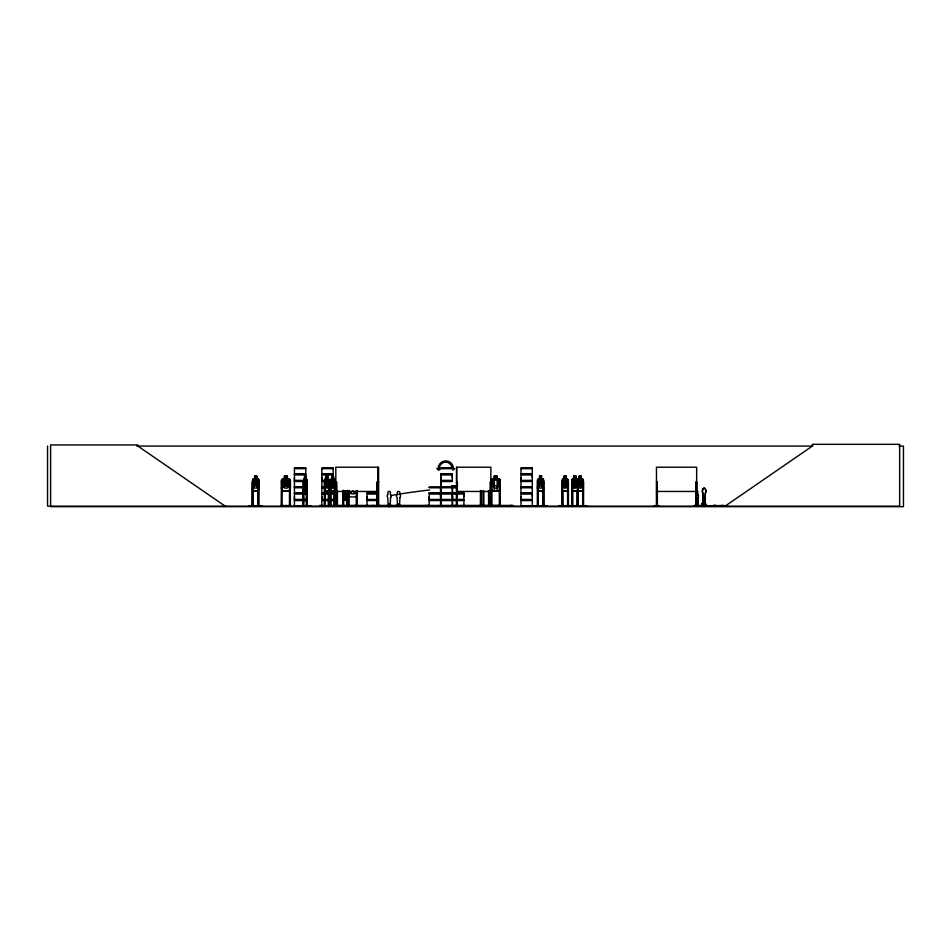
<?xml version="1.0" encoding="UTF-8"?>
<svg xmlns="http://www.w3.org/2000/svg" width="951" height="951" viewBox="0 0 951 951"><rect width="100%" height="100%" fill="white"/><g stroke="black" fill="none" stroke-linecap="round" stroke-linejoin="round"><path stroke-width="1.43" d="M305.77 499.441L294.43 499.441L294.441 496.66M304.106 480.374L294.43 480.374L294.441 477.592M333.183 499.441L321.854 499.441L321.866 496.66M326.05 480.374L321.854 480.374L321.866 477.592M376.739 499.441L367.062 499.441L367.074 496.66M429.222 499.441L429.222 496.66M440.539 496.66L440.539 493.866L429.21 493.866L429.21 499.441L440.551 499.441L440.551 493.866M440.967 499.441L440.967 493.866M440.967 480.374L440.967 474.811M452.272 496.66L452.272 493.866L440.955 493.866L440.955 499.441L452.284 499.441L452.284 493.866M452.272 477.592L452.272 474.811L440.955 474.811L440.955 480.374L452.284 480.374L452.284 474.811M452.569 499.441L452.569 493.866L463.91 493.866L463.898 499.441L452.569 499.441L452.581 496.66M463.898 496.66L463.898 493.866M520.97 499.441L520.97 493.866L532.31 493.866L532.298 499.441L520.97 499.441L520.982 496.66M520.97 480.374L520.97 474.811L532.31 474.811L532.298 480.374L520.97 480.374L520.982 477.592M532.298 496.66L532.298 493.866M532.298 477.592L532.298 474.811M452.272 506.158L452.272 500.559L440.955 500.559L440.8 506.17L463.91 505.944L463.91 500.559L452.569 500.559L452.569 505.932M452.26 505.718L461.354 506.051M449.978 506.158L440.8 505.67L463.898 505.777M697.772 505.243L698.01 497.456A2.021 1.153 -90 0 0 697.772 494.282L697.487 491.215M697.772 494.282L697.879 494.282A2.021 1.153 -90 0 1 698.117 497.456L697.879 505.243L696.619 505.243M704.893 505.005L705.25 493.331A3.031 1.724 -90 0 0 705.25 489.04A3.031 1.724 -90 0 0 702.825 489.04A3.031 1.724 -90 0 0 702.825 493.331L703.336 505.005L702.979 493.331A3.031 1.724 -90 0 1 702.979 489.04A3.031 1.724 -90 0 1 705.404 489.04A3.031 1.724 -90 0 1 705.404 493.331L705.06 505.005M494.342 506.098L478.829 505.682L499.168 505.54M702.967 503.602L703.954 503.317L702.694 503.697L702.623 503.008L703.99 503.507L703.146 503.055M696.75 491.833L697.012 491.215M696.049 503.911L697.19 504.196M696.703 504.078L696.726 504.149M696.75 504.268L696.453 504.327M702.967 503.697C703.039 503.008 702.73 502.984 702.908 503.685M703.478 503.329L703.847 502.96M294.311 486.995L304.118 487.102M294.394 506.158L294.441 500.559L305.77 500.559M321.735 486.995L324.695 487.15M376.739 500.559L367.062 500.559L367.038 506.158M429.127 506.098L429.222 500.559M440.836 486.995L452.296 487.102M306.65 491.085L307.209 480.1L305.818 479.066M307.209 488.113L306.781 491.085L303.702 491.085M346.259 497.349L346.984 496.351L345.998 492.963L346.616 490.787M328.594 491.085L329.201 488.125M334.348 491.085L334.942 488.125L334.431 491.085L330.841 491.085L330.377 488.125L330.924 491.085M298.959 506.098L311.072 505.718L294.346 505.968M307.161 480.112L306.721 479.066L303.726 479.161M697.154 504.268L696.156 504.339M320.463 506.051L338.829 505.67L320.428 506.11M334.063 506.098L334.122 490.49M338.901 506.158L356.245 505.54M339.031 505.718L351.513 505.718M703.752 503.638L704.025 503.507M538.147 479.161L537.446 488.125L538.088 491.085L542.962 491.085L543.532 480.16L542.843 479.161M542.962 491.085L543.603 488.125M567.497 491.085L568.27 488.125M577.305 491.085L578.089 488.125L577.376 491.085L572.431 491.085L571.86 488.125M582.606 491.085L583.391 488.125L582.678 491.085L577.732 491.085M258.149 491.085L258.945 480.112L258.125 479.066M534.141 506.098L547.098 505.718L534.105 506.11M534.153 505.718L547.098 505.718M558.736 506.098L586.815 506.098M568.294 506.11L568.199 480.112L567.474 479.066L566.13 479.066L566.202 476.082L564.05 476.082L563.087 485.723L564.121 488.113L566.059 488.113L567.093 485.723L566.13 476.082M255.332 506.098L249.031 505.682L261.965 505.718L255.7 506.11M281.175 506.11L281.448 480.124L282.399 479.066L284.432 479.066L284.432 476.082L287.416 476.082L287.416 479.066L289.342 479.066L290.4 480.112L290.4 488.125L289.306 490.989L282.447 490.989M290.4 488.125L289.377 491.085L282.376 491.085L281.448 488.125M357.255 493.926L356.233 496.897L349.231 496.897L348.316 493.926M500.083 488.113L499.085 490.989L492.226 490.989M499.156 491.085L500.238 488.113M653.836 506.098L658.995 505.682M334.229 506.11L334.348 505.29M337.629 506.11L337.534 505.29M338.77 505.706L320.463 505.718M303.821 479.066L303.405 506.17M366.955 506.027L381.078 506.11M429.103 506.027L440.563 505.932L440.551 500.559L429.21 500.559M347.697 506.11L347.686 505.29M348.078 506.098L348.161 505.29M480.303 506.098L480.362 505.29M490.55 506.158L490.514 481.943M696.703 491.584L697.452 491.12M347.281 497.349L347.721 496.351M347.305 497.444L347.804 496.351M350.265 492.618L351.181 492.891L352.274 490.954M324.564 506.17L325.194 479.066M324.778 480.172L325.218 479.161M330.472 488.125L330.472 480.124L331.958 479.066M695.312 506.134L695.454 504.838L698.545 504.838L698.545 505.896M695.645 506.134L696.798 505.29L696.382 497.456A2.021 1.153 -90 0 1 696.619 494.282L696.726 494.282A2.021 1.153 -90 0 0 696.489 497.456L696.489 497.456M696.857 506.015L696.584 503.911M696.821 506.015L696.905 505.29M697.035 506.134L697.178 504.838M699.449 506.098L694.254 505.67L724.484 506.122L701.446 505.956M704.025 504.196L703.538 505.956M721.678 505.456L721.547 506.158M722.201 505.456L721.678 505.777M724.091 506.158L724.258 505.456L712.311 505.777M537.577 505.29L537.446 506.17L537.374 480.124L538.111 479.066L539.526 479.066M562.707 479.066L561.982 488.125L562.695 491.085M571.694 505.718L571.789 480.124L572.526 479.066M577.828 479.066L577.162 480.172L577.756 479.066L579.242 479.066M355.662 491.524L354.176 493.914L351.394 493.914L349.897 491.524M304.7 479.161L304.07 485.723L304.7 488.113L305.865 488.113L306.495 480.16L305.818 476.082M253.192 479.066L252.443 480.124L252.407 506.17M333.397 476.178L331.923 476.178L331.257 480.16L332.006 488.113L333.397 488.113L334.146 485.723L334.146 480.16L333.444 476.082L331.875 476.082M387.889 505.694C386.593 504.505 388.46 507.798 390.849 506.158M387.497 506.158L388.483 506.146L387.651 505.908M396.971 506.027L397.78 506.17M399.789 505.694C400.894 503.804 398.517 506.907 399.86 506.158M578.196 480.16L579.23 479.161L579.242 476.082L581.311 476.082L581.239 479.161M256.734 476.178L254.666 476.178L254.725 479.161L253.655 480.16L253.655 485.723L254.725 488.113L256.734 488.113L257.804 485.723L257.804 480.16L256.734 479.161L256.734 476.082L254.595 476.082M452.735 470.281L454.685 468.522L453.425 468.522A7.632 7.632 0 0 0 445.793 460.878A7.632 7.632 0 0 0 438.149 468.522L436.889 468.522L438.72 470.281L440.563 468.522L439.291 468.522A6.372 6.372 0 0 1 445.662 462.15A6.372 6.372 0 0 1 452.034 468.522M328.297 506.11L328.38 490.49M346.877 506.11L346.984 490.787M520.934 486.876L532.322 487.102M520.97 505.932L520.97 500.559L532.31 500.559L532.31 505.932L520.934 506.158M346.913 496.363L345.712 493.628L344.464 496.363L345.391 492.939L344.773 490.787M725.066 506.17L812.368 446.09L812.368 444.319L899.658 444.319L899.658 506.17L47.55 506.17L47.55 446.09M494.318 479.161L492.832 480.16L492.832 485.723L494.318 488.113L497.1 488.113L498.597 485.723L498.597 480.16L497.1 479.161M390.338 506.146L390.683 504.85L390.445 505.694M396.84 506.158L396.995 504.85L397.233 505.694M397.197 506.17L400.026 506.015M697.047 491.12L697.796 491.584M136.801 446.09L812.82 446.09M898.992 446.09L903.45 446.09L903.45 506.681L50.617 506.681L50.617 444.949L137.919 444.949L137.919 446.09L225.209 506.17M456.432 506.17L456.587 467.214L490.871 467.214L490.728 506.17M294.418 468.094L305.77 468.094M321.842 468.094L333.195 468.094M440.943 468.094L452.296 468.094M520.958 468.094L532.322 468.094M440.943 468.308L452.296 468.32M294.441 468.653L305.758 468.653M321.866 468.653L333.171 468.653M440.967 468.653L452.272 468.653M520.982 468.653L532.298 468.653M440.955 473.693L452.284 473.693M294.346 474.074L305.842 474.074M321.771 474.074L333.266 474.074M440.872 474.074L452.367 474.074M520.886 474.074L532.382 474.074M294.346 474.418L305.842 474.418M321.771 474.418L333.266 474.418M440.872 474.418L452.367 474.418M520.886 474.418L532.382 474.418M305.77 474.811L294.43 474.811L294.43 480.374M333.183 474.811L321.854 474.811L321.854 480.374M304.7 491.085L304.653 476.082L305.913 476.082L305.913 491.085M326.264 476.178L325.515 485.723L326.264 488.113L327.655 488.113L328.404 485.723L327.703 476.082L326.134 476.082L326.181 479.161M539.455 476.082L541.606 476.082L541.535 479.161L542.498 480.16L542.498 485.723L541.464 488.113L539.526 488.113L538.492 485.723L538.492 480.16L539.526 479.161L539.526 476.082M572.454 479.066L573.94 479.066L573.869 476.082L576.009 476.082L575.949 479.161M304.605 476.178L305.865 476.178M326.181 476.178L327.655 476.178M497.1 476.178L494.318 476.178L494.318 491.085M539.526 476.178L541.535 476.178M564.121 476.178L566.13 476.178M573.94 476.178L575.949 476.178M579.23 476.178L581.239 476.178M305.663 476.677L304.902 476.677L304.902 477.675L305.663 477.675M253.132 479.066L254.654 479.066M256.734 479.066L258.196 479.066M303.714 479.066L304.724 479.066M325.111 479.066L326.217 479.066M327.62 479.066L328.666 479.066M333.361 479.066L334.419 479.066M494.318 479.066L492.19 479.066L491.239 480.124L491.12 506.17L490.93 505.29M541.535 479.066L542.95 479.066M564.121 479.066L562.635 479.066L561.982 480.124L562.005 506.17L561.946 505.29L562.873 505.29M575.937 479.066L577.352 479.066L578.089 480.112L578.089 506.17L578.018 480.112L577.281 479.066M581.239 479.066L582.654 479.066L583.391 480.112L583.225 506.17L583.106 505.29M325.135 479.161L328.654 479.161M330.877 479.161L334.395 479.161L334.942 480.112L334.8 506.17M492.226 479.161L499.18 479.054L497.254 479.185M538.076 479.161L542.914 479.161M562.671 479.161L567.509 479.161L568.139 480.16L568.139 488.113M572.478 479.161L577.328 479.161M577.78 479.161L582.63 479.161M252.586 488.113L253.228 479.161L258.161 479.161L258.945 480.112M324.636 480.124L324.79 506.17M330.472 480.124L330.354 506.17M543.603 480.112L543.675 506.17M571.789 480.124L571.991 506.122M583.32 480.112L582.583 479.066M304.7 480.16L305.865 480.16M494.318 480.16L497.1 480.16M328.987 480.374L331.53 480.374M294.346 480.766L304.165 480.766M321.771 480.766L324.648 480.766M329.01 480.766L330.389 480.766M440.872 480.766L452.367 480.766M520.886 480.766L532.382 480.766M294.346 481.111L304.165 481.111M321.771 481.111L324.648 481.111M329.01 481.111L330.389 481.111M440.872 481.111L452.367 481.111M520.886 481.111L532.382 481.111M304.106 481.503L294.43 481.503L294.43 486.864L304.118 486.864M324.695 481.503L321.854 481.503L321.854 486.864L324.683 486.876M328.987 481.503L330.354 481.503M452.284 481.503L440.955 481.503L440.955 486.864L452.296 486.864L440.967 486.722L440.967 481.503M258.815 481.943L257.994 481.943L257.935 506.17M281.401 481.943L282.221 481.943L282.126 506.17M290.293 481.943L289.473 481.943L289.473 506.17M328.38 481.943L329.058 481.943M334.122 481.943L334.8 481.943M335.786 481.943L336.654 481.943L336.583 506.17L336.499 481.943M378.724 481.943L377.06 481.943L377.131 506.17M456.587 481.943L457.395 481.943L457.229 506.17M500.083 481.943L499.263 481.943L499.358 506.17M537.41 481.943L538.207 481.943M562.017 481.943L562.814 481.943M571.824 481.943L572.621 481.943M578.244 481.943L577.447 481.943L577.388 506.17M656.463 481.943L657.319 481.943L657.391 506.17M304.7 485.723L305.865 485.723M451.891 485.795L457.312 485.795M494.318 485.723L497.1 485.723M451.975 485.89L457.265 485.89M451.891 486.615L457.312 486.615M294.441 486.722L304.094 486.722M321.866 486.722L324.707 486.722M328.975 486.722L330.342 486.722L328.987 486.876M520.982 486.722L532.298 486.722L532.31 481.503L520.97 481.503L520.97 486.864L532.322 486.876M328.975 487.102L330.354 487.162M429.198 487.162L440.563 487.162M452.557 487.162L456.777 487.15M304.118 487.352L294.418 487.364L294.441 492.749L305.77 492.749M324.683 487.352L321.842 487.352L321.866 492.749L333.183 492.749M328.987 487.352L330.354 487.387M429.198 487.352L440.563 487.387L440.539 492.749L429.21 492.749M457.146 487.376L452.557 487.387L452.581 492.749L463.91 492.749M294.441 487.708L304.094 487.708M321.866 487.708L324.707 487.708M328.975 487.708L330.342 487.708M429.222 487.708L440.539 487.708M452.272 487.708L440.967 487.708L440.967 492.749M452.581 487.708L456.777 487.708M520.982 487.708L532.298 487.708M258.886 488.125L258.208 491.085L253.109 491.085L252.443 488.125L253.18 491.085M324.636 488.125L325.183 491.085L328.689 491.085M253.156 490.989L258.161 490.989M303.726 490.989L306.709 490.989M325.135 490.989L328.654 490.989M330.877 490.989L334.395 490.989M538.076 490.989L542.914 490.989M567.509 490.989L562.671 490.989L562.124 488.113M572.478 490.989L577.328 490.989M577.78 490.989L582.63 490.989M499.216 491.085L492.154 491.085L491.239 488.125M562.623 491.085L567.569 491.085M335.786 491.453L378.569 491.453M456.587 491.453L490.871 491.453M656.463 491.453L696.655 491.453M367.062 492.749L376.739 492.749M294.346 493.141L305.842 493.141M321.771 493.141L333.266 493.141M366.991 493.141L376.798 493.141M429.139 493.141L440.634 493.141M440.872 493.141L463.981 493.141M520.886 493.141L532.382 493.141M294.346 493.486L305.842 493.486M321.771 493.486L333.266 493.486M366.991 493.486L376.798 493.486M429.139 493.486L440.634 493.486M440.872 493.486L463.981 493.486M520.886 493.486L532.382 493.486M305.77 493.866L294.43 493.866L294.43 499.441M333.183 493.866L321.854 493.866L321.854 499.441M376.739 493.866L367.062 493.866L367.062 499.441M343.917 497.349L347.365 497.349M343.893 497.444L344.928 497.444L344.844 500.428L346.39 500.428L346.342 497.349M346.307 497.444L347.388 497.444M294.346 499.822L305.842 499.822M321.771 499.822L333.266 499.822M366.991 499.822L376.798 499.822M429.139 499.822L440.634 499.822M440.872 499.822L463.981 499.822M520.886 499.822L532.382 499.822M294.346 500.167L305.842 500.167M321.771 500.167L333.266 500.167M344.892 500.333L346.342 500.333M366.991 500.167L376.798 500.167M429.139 500.167L440.634 500.167M440.872 500.167L463.981 500.167M520.886 500.167L532.382 500.167M333.183 500.559L321.854 500.559L321.818 506.158M713.619 505.207L715.639 505.207M253.073 505.29L252.11 505.29L252.122 506.17L252.193 481.943L253.002 481.943L253.061 506.17M257.911 505.29L258.886 505.29M281.306 505.29L282.316 505.29L282.316 506.17M302.953 505.29L303.738 505.29M306.305 505.29L307.09 505.29M322.401 505.421L319.655 505.421L319.655 506.17M324.267 505.29L325.076 506.098M328.297 505.29L329.141 505.29M330.009 505.29L330.841 505.29L330.817 506.17L330.77 481.943L330.08 481.943L330.045 506.17M332.042 505.421L513.076 505.421L513.076 506.17M537.351 505.29L538.278 505.29L538.278 506.17M543.901 505.29L542.973 505.29L542.973 506.17M567.569 505.29L568.496 505.29M571.765 505.29L572.692 505.29M582.678 505.29L583.617 505.29L583.617 506.17M656.38 505.29L657.403 505.29M282.316 505.54L289.377 505.54M375.681 506.17L381.042 506.098M388.519 505.528L389.815 505.528M397.863 505.528L399.158 505.528M249.031 505.718L255.391 506.17M261.965 505.718L255.605 506.17M294.441 505.777L311.072 505.718M367.074 505.777L381.03 505.718M387.651 505.694L390.683 505.694M396.995 505.694L400.026 505.694M429.222 505.777L440.539 505.777M478.829 505.718L494.282 506.17M500.262 505.682L500.178 480.112L499.18 479.054L500.238 480.231M520.982 505.777L532.298 505.777M694.301 505.706L699.437 505.706M339.031 506.051L351.525 506.098M489.468 505.682L489.349 490.49M344.892 497.349L344.167 496.351L344.167 490.787M542.878 479.066L543.675 480.112M710.825 506.134L702.706 505.896M353.32 490.954L354.438 492.891L355.305 492.618M334.324 479.066L334.895 480.16M328.582 479.066L329.105 506.17M328.559 479.161L329.058 480.16M343.43 496.351L343.989 497.444M578.196 485.723L579.23 488.113L581.168 488.113L582.214 485.723L582.214 480.16L581.168 479.161L581.168 476.178M348.411 493.914L349.302 496.802M571.86 488.113L572.502 491.085M302.798 505.682L303.024 481.943L303.654 481.943L303.69 506.17M303.821 490.989L303.31 488.125L303.809 491.085M706.082 505.777L706.082 504.196L701.434 504.196L701.434 505.777M705.88 504.196L705.88 505.456L701.636 505.456L701.636 504.196M703.823 504.196L703.823 505.456M703.3 505.456L703.3 502.806L702.337 502.806L702.337 505.456M703.122 502.806L703.122 505.456M702.516 502.806L702.516 505.456M698.414 504.838L698.414 505.682M697.047 504.838L697.047 505.682M696.833 495.079L696.833 481.943L695.977 481.943L696.073 506.17M696.655 495.079L696.655 467.214L656.463 467.214L656.487 506.17M696.512 505.29L696.512 506.17M696.156 481.943L696.156 506.17M695.585 504.838L695.585 505.682M657.141 481.943L657.224 506.17M657.01 505.29L657.034 506.17M656.749 505.29L656.772 506.17M656.642 481.943L656.642 506.17M583.545 506.17L583.545 481.943L582.749 481.943L582.678 506.17M582.975 490.49L582.904 506.17M579.314 476.178L579.314 479.161M578.315 506.17L578.315 505.29L577.055 505.29L577.055 506.17M577.673 481.943L577.673 486.211M577.673 489.064L577.768 506.17M577.483 505.29L577.614 506.17M577.126 490.49L577.126 506.17M575.878 476.178L575.878 479.161L576.912 480.16L576.912 485.723L575.878 488.113L573.94 488.113L572.894 485.723L572.894 480.16L573.94 479.161L573.94 476.082M572.621 487.637L572.692 506.17M572.395 481.943L572.466 506.17M572.3 505.29L572.157 506.17M568.436 506.17L568.436 481.943L567.64 481.943L567.569 506.17M568.104 505.29L567.997 506.17M567.866 490.49L567.795 506.17M564.193 476.178L564.193 479.161M562.814 490.49L562.873 506.17M562.778 505.29L562.647 506.17M562.588 481.943L562.481 506.17M562.243 481.943L562.338 506.17M543.841 506.17L543.829 481.943L543.033 481.943L543.069 506.17M543.401 505.29L543.508 506.17M543.259 487.637L543.199 506.17M538.207 489.064L538.052 506.17L537.981 481.943M537.636 481.943L537.636 506.17M511.828 505.421L511.828 506.17M511.626 505.421L511.626 506.17M510.33 505.421L510.33 506.17M500.238 480.1L500.238 488.243M499.988 505.29L499.988 506.17M499.168 505.29L499.168 506.17M497.147 491.085L497.207 476.082L494.223 476.082L494.223 479.066M492.095 505.29L492.095 506.17M491.905 506.17L492 481.943L490.288 481.943L490.407 506.17M491.655 505.421L491.655 506.17M491.334 480.172L491.334 488.113M491.275 505.29L491.275 506.17M490.229 505.29L490.229 506.17M489.254 490.692L489.254 506.17M489.028 490.692L488.921 506.17L488.85 505.29M488.529 490.49L488.624 506.17M488.434 505.29L488.434 506.17M483.607 490.692L483.619 506.17M483.524 490.692L483.512 506.17M483.298 490.692L483.31 506.17M483.12 505.29L483.12 506.17M481.277 490.49L481.372 506.17M480.457 490.49L480.386 506.17M457.455 505.29L457.455 506.17M457.169 481.943L457.015 506.17M456.813 481.943L456.955 506.17M456.646 467.214L456.646 506.17M455.137 505.421L455.137 506.17M454.661 505.421L454.661 506.17M440.967 500.559L440.967 505.777M427.902 505.421L427.902 506.17M427.011 505.421L427.011 506.17M426.131 505.421L426.131 506.17M425.252 505.421L425.252 506.17M398.98 505.694L398.98 503.923L398.053 503.923L398.053 505.694M389.637 505.694L389.637 503.923L388.709 503.923L388.709 505.694M378.807 505.29L378.807 506.17M378.664 506.17L378.569 467.214L335.786 467.214L335.941 506.17M378.462 505.29L378.439 506.17M378.011 481.943L378.011 506.17M377.773 467.214L377.773 506.17M377.666 505.29L377.642 506.17M377.214 481.943L377.345 506.17M373.66 505.421L373.66 506.17M372.768 505.421L372.768 506.17M357.16 490.49L357.255 506.17M357.065 505.29L357.065 506.17M356.435 505.29L356.435 506.17M356.34 490.49L356.245 506.17M349.076 490.49L349.172 506.17M348.981 505.29L348.981 506.17M348.256 490.49L348.256 506.17M347.638 490.49L347.638 506.17M347.365 496.196L347.317 506.17M347.222 490.49L347.174 506.17M346.259 490.787L346.259 496.351L344.892 496.351L344.892 490.787M344.975 497.349L344.928 500.428M343.596 490.49L343.608 506.17M343.37 506.17L343.323 490.49L343.192 506.17M342.907 490.49L342.907 506.17M342.871 505.29L342.859 506.17M337.45 490.692L337.379 506.17M337.296 490.692L337.189 506.17M336.737 490.692L336.737 506.17M336.333 505.421L336.333 506.17M336.072 505.29L336.048 506.17M335.703 505.29L335.703 506.17M334.574 505.29L334.574 506.17M334.526 481.943L334.395 506.17M333.361 476.082L333.314 479.161M331.958 476.082L331.923 479.161M330.496 490.49L330.544 506.17M328.832 505.29L328.832 506.17M328.784 481.943L328.654 506.17M328.606 505.29L328.606 506.17M327.62 476.082L327.572 479.161M325.04 506.17L325.016 481.943L324.339 481.943L324.339 506.17M322.068 505.421L322.068 506.17M321.176 505.421L321.176 506.17M307.054 505.29L307.054 506.17L306.674 481.943L306.626 506.17M306.602 505.29L306.602 506.17M306.388 490.49L306.341 506.17M304.57 476.082L304.605 479.161M303.238 505.29L303.238 506.17M289.377 506.17L289.377 505.29L290.388 505.29L290.388 506.17L290.293 480.16L289.306 479.161L282.447 479.161L281.544 480.172L281.544 488.113M281.496 505.29L281.496 506.17M258.815 480.16L258.779 506.17M258.589 481.943L258.494 506.17M258.351 505.29L258.315 506.17M258.22 481.943L258.149 506.17M256.663 476.178L256.663 479.161M254.654 476.082L254.666 479.161M252.776 481.943L252.847 506.17M252.645 505.29L252.681 506.17M391.123 495.519A522.575 444.628 0 0 1 398.303 494.294M399.503 494.092A522.575 444.628 0 0 1 429.65 489.979M390.599 497.468L390.183 505.254L388.163 505.254L387.746 497.468A2.021 2.021 0 0 1 388.163 494.294C386.32 490.312 392.026 490.312 390.183 494.294A2.021 2.021 0 0 1 390.599 497.468M399.943 497.468L399.527 505.254L397.506 505.254L397.078 497.468A2.021 2.021 0 0 1 397.506 494.294C395.664 490.312 401.358 490.312 399.527 494.294A2.021 2.021 0 0 1 399.943 497.468M328.143 486.995L326.847 484.214L325.539 486.995L326.526 483.56L325.67 480.1L326.823 482.882L328.095 480.148L327.144 483.572L328.143 486.995M333.896 486.995L332.588 484.214L331.281 486.995L332.279 483.56L331.423 480.1L332.565 482.882L333.837 480.148L332.886 483.572L333.896 486.995M542.403 486.995L541.701 487.007L540.596 484.214L538.801 487.114L540.156 483.56L538.86 480.148L540.56 482.882L542.332 480.148L541.012 483.572L542.403 486.995M567.01 486.995L566.332 487.09L565.191 484.214L564.074 487.09L563.372 486.995L564.751 483.56L563.456 480.148L566.059 480.16L566.059 485.723L564.121 485.723L564.086 480.172L565.167 482.882L566.927 480.148L565.607 483.572L567.01 486.995M576.817 486.995L576.151 487.09L575.01 484.214L573.881 487.09L573.191 486.995L574.57 483.56L573.275 480.148L575.878 480.16L575.878 485.723L573.94 485.723L573.893 480.172L574.975 482.882L576.746 480.148L575.426 483.572L576.817 486.995M582.119 486.995L581.406 487.007L580.312 484.214L578.505 487.114L579.872 483.56L578.565 480.148L580.276 482.882L582.036 480.148L580.728 483.572L582.119 486.995M257.519 486.995L256.829 487.09L255.641 484.214L253.786 487.114L255.189 483.56L253.846 480.148L255.617 482.882L257.436 480.148L256.081 483.572L257.519 486.995M288.533 486.995L287.571 487.09L285.93 484.214C284.646 488.755 281.223 487.78 285.3 483.56C281.353 480.136 284.872 478.353 285.882 482.882C287.012 478.591 290.578 479.494 286.536 483.572L288.533 486.995M558.76 505.682L586.803 505.718L558.784 505.67M288.807 485.723L287.309 488.113L284.527 488.113L283.041 485.723L283.041 480.16L284.527 479.161L284.527 476.178L287.309 476.178L287.309 479.161L288.807 480.16L288.807 485.723M305.77 468.296L294.418 468.32L294.441 473.693L305.77 473.693L305.77 468.32M333.195 468.296L321.842 468.296L321.866 473.693L333.183 473.693L333.183 468.32M532.322 468.32L520.958 468.296L520.982 473.693L532.31 473.693L532.31 468.32M256.378 476.677L255.094 476.677L255.094 477.675L256.378 477.675L256.378 476.677M286.822 476.677L285.027 476.677L285.027 477.675L286.822 477.675L286.822 476.677M327.406 476.677L326.514 476.677L326.514 477.675L327.406 477.675L327.406 476.677M333.147 476.677L332.256 476.677L332.256 477.675L333.147 477.675L333.147 476.677M496.6 476.677L494.817 476.677L494.817 477.675L496.6 477.675L496.6 476.677M541.119 476.677L539.871 476.677L539.871 477.675L541.119 477.675L541.119 476.677M565.714 476.677L564.466 476.677L564.466 477.675L565.714 477.675L565.714 476.677M575.533 476.677L574.285 476.677L574.285 477.675L575.533 477.675L575.533 476.677M580.823 476.677L579.587 476.677L579.587 477.675L580.823 477.675L580.823 476.677M256.734 480.16L254.725 480.16L254.725 485.723L256.734 485.723L256.734 480.16M287.309 480.16L284.527 480.16L284.527 485.723L287.309 485.723L287.309 480.16M327.655 480.16L326.264 480.16L326.264 485.723L327.655 485.723L327.655 480.16M333.397 480.16L332.006 480.16L332.006 485.723L333.397 485.723L333.397 480.16M541.464 480.16L539.526 480.16L539.526 485.723L541.464 485.723L541.464 480.16M581.168 480.16L579.23 480.16L579.23 485.723L581.168 485.723L581.168 480.16M452.296 487.352L440.943 487.364L440.955 492.749L452.284 492.749L452.284 487.387M532.322 487.387L520.958 487.364L520.982 492.749L532.31 492.749L532.31 487.387M347.852 496.386L347.804 491.049L347.852 496.386M346.009 498.835L345.142 498.835L345.142 499.834L346.009 499.834L346.009 498.835"/></g></svg>
